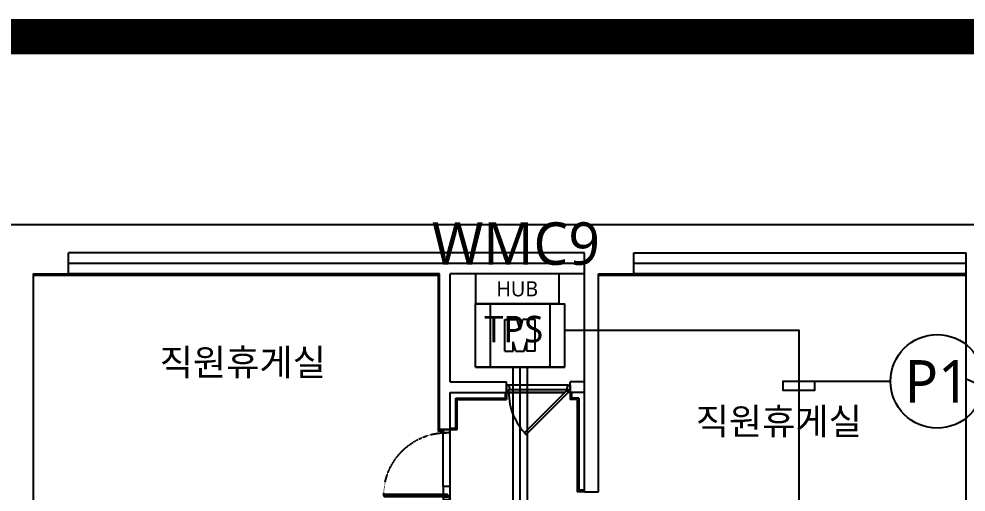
# Model space of a CAD drawing. Header units: millimetres. Extents: x -38475 to 94728, y -31127 to 90245.
# Drawn here: x 28475 to 41875, y 65310 to 72002 of the extents above; entities that cross this region are included whole.
import ezdxf
from ezdxf.enums import TextEntityAlignment as Align

# ---------------------------------------------------------------- set-up
doc = ezdxf.new("R2010")
doc.units = ezdxf.units.MM
doc.linetypes.add('HIDDEN', pattern=[9.525, 6.35, -3.175])
doc.linetypes.add('xr_plan$0$HIDDEN2', pattern=[4.7625, 3.175, -1.5875])
for name, color, linetype in [('DR LINE', 4, 'Continuous'), ('DR SYM', 6, 'Continuous'), ('e-plan', 9, 'Continuous'), ('E-TEXT', 6, 'Continuous'), ('구역', 5, 'Continuous'), ('레이스웨이', 3, 'Continuous'), ('유도배선', 6, 'Continuous')]:
    doc.layers.add(name, color=color, linetype=linetype)
doc.styles.add('1', font='malgun_0.ttf')
doc.styles.add('xr_plan$0$USUN', font='malgun_0.ttf')

# ---------------------------------------------------------------- blocks, each defined once
blk = doc.blocks.new('xr_plan$0$D-SS-1000')
at = {"layer": 'e-plan'}
for p, q in [((928, 956), (928, 1806)), ((940, 956), (940, 1806)), ((939, 941), (929, 952)), ((929, 941), (939, 952)), ((955, 897), (955, 997))]:
    blk.add_line(p, q, dxfattribs=at)
for points in [[(919, 1829), (949, 1829), (949, 933), (919, 933), (919, 1829)], [(940, 1801), (943, 1801), (943, 1829), (925, 1829), (925, 1801)], [(925, 1801), (928, 1801)], [(955, 997), (955, 897), (805, 897), (805, 997), (955, 997)], [(925, 961), (928, 961)], [(940, 961), (943, 961), (943, 933), (925, 933), (925, 961)]]:
    blk.add_lwpolyline(points, dxfattribs=at)
for points in [[(928, 1806), (940, 1806), (940, 956), (928, 956)], [(937, 1829), (937, 1836), (932, 1836), (932, 1829)], [(0, 897), (0, 997), (45, 997), (45, 897)], [(3, 900), (3, 994), (42, 994), (42, 900)], [(955, 897), (955, 997), (1000, 997), (1000, 897)], [(958, 900), (958, 994), (997, 994), (997, 900)], [(937, 933), (937, 926), (932, 926), (932, 933)]]:
    blk.add_lwpolyline(points, close=True, dxfattribs=at)
blk.add_circle((934, 947), 7.5, dxfattribs=at)
at = {"layer": 'e-plan', "linetype": 'xr_plan$0$HIDDEN2'}
blk.add_arc((934, 947), 889, 89.8389, 180.0002, dxfattribs=at)
blk = doc.blocks.new('xr_plan$0$Dor_900_45')
at = {"layer": 'e-plan'}
for p, q in [((855, 10), (45, 10)), ((76, 50), (870, 50)), ((30, -50), (870, -50))]:
    blk.add_line(p, q, dxfattribs=at)
for points in [[(30, 50), (53, 27), (647, 621), (624, 644), (30, 50)], [(0, 50), (30, 50), (30, 10), (45, 10), (45, -10), (30, -50), (0, -50), (0, 50)], [(900, 50), (870, 50), (870, 10), (855, 10), (855, -10), (870, -50), (900, -50), (900, 50)]]:
    blk.add_lwpolyline(points, dxfattribs=at)
blk.add_arc((30, 50), 840, 0, 45, dxfattribs=at)
blk = doc.blocks.new('Xref-지하2층')
at = {"layer": 'e-plan', "linetype": 'Continuous'}
for p, q in [((-14450, 81000), (96100, 81000)), ((40000, 80600), (32700, 80600)), ((40000, 77220), (40000, 80600)), ((40700, 80600), (45400, 80600)), ((45400, 76200), (45400, 80600)), ((40000, 80450), (32700, 80450)), ((45400, 80450), (40700, 80450)), ((32200, 80300), (32200, 77100)), ((37950, 80300), (32700, 80300)), ((37950, 78100), (37950, 80300)), ((38100, 78775), (38100, 80300)), ((40000, 80300), (38100, 80300)), ((40200, 77220), (40200, 80300)), ((40200, 80282), (45400, 80282)), ((45400, 80300), (40700, 80300)), ((38100, 78775), (38900, 78775)), ((38900, 78625), (38900, 78775)), ((40000, 78775), (39800, 78775)), ((39800, 78625), (39800, 78775)), ((38100, 78625), (38900, 78625)), ((38100, 78100), (38100, 78625)), ((38180, 78120), (38180, 78545)), ((38180, 78545), (38880, 78545)), ((38200, 78100), (38200, 78525)), ((38200, 78525), (38900, 78525)), ((38880, 78625), (38880, 78545)), ((38900, 78625), (38900, 78525)), ((40000, 78625), (39800, 78625)), ((39800, 78625), (39800, 78525)), ((39900, 78525), (39800, 78525)), ((39820, 78625), (39820, 78545)), ((39920, 78545), (39820, 78545)), ((39900, 78525), (39900, 77220)), ((39920, 78545), (39920, 77240)), ((38100, 78100), (37950, 78100)), ((38100, 78120), (38180, 78120)), ((38100, 78100), (38200, 78100)), ((40000, 77220), (39900, 77220)), ((40000, 77240), (39920, 77240)), ((40000, 77220), (40200, 77220))]:
    blk.add_line(p, q, dxfattribs=at)
at = {"layer": 'e-plan'}
for p, q in [((32700, 80300), (32700, 80600)), ((32200, 80300), (32700, 80300)), ((38945, 78665), (39755, 78665)), ((38930, 78625), (39724, 78625)), ((38000, 77295), (38000, 78055)), ((38100, 77295), (38100, 78053))]:
    blk.add_line(p, q, dxfattribs=at)
for points in [[(40200, 80300), (40700, 80300), (40700, 80600)], [(47315, 77980), (46405, 78376), (46458, 78496), (46233, 78307), (46285, 78428), (45400, 78812)]]:
    blk.add_lwpolyline(points, dxfattribs=at)
at = {"layer": 'e-plan', "linetype": 'Continuous'}
blk.add_lwpolyline([(32200, 80282), (37932, 80282), (37932, 78082), (38000, 78082)], dxfattribs=at)
at = {"layer": 'e-plan', "linetype": 'Continuous', "rotation": 180}
blk.add_blockref('xr_plan$0$Dor_900_45', (39800, 78675), dxfattribs=at)
at = {"layer": 'e-plan', "ltscale": 5, "xscale": -1, "rotation": 90}
blk.add_blockref('xr_plan$0$D-SS-1000', (38997, 78100), dxfattribs=at)
at = {"layer": 'e-plan', "style": 'xr_plan$0$USUN'}
blk.add_text('TPS', height=375, dxfattribs=at).set_placement((39000, 79520), align=Align.MIDDLE_CENTER)
at = {"layer": 'e-plan', "ltscale": 3, "style": 'xr_plan$0$USUN'}
for p in [(35167, 79051), (42750, 78215)]:
    blk.add_text('직원휴게실', height=375, dxfattribs=at).set_placement(p, align=Align.MIDDLE_CENTER)
blk = doc.blocks.new('A$C61602750')
at = {"layer": 'e-plan'}
blk.add_blockref('Xref-지하2층', (-3525, -11905), dxfattribs=at)
blk = doc.blocks.new('Module Controller')
at = {"layer": 'DR SYM'}
for p, q in [((0, 199.9), (280.8, 199.9)), ((0, 0), (0, 199.9)), ((46.8, 199.9), (46.8, 0)), ((234.1, 199.9), (234.1, 0)), ((280.9, 0), (280.9, 199.9)), ((92.6, 50.2), (92.6, 149.7)), ((92.6, 149.7), (131.8, 149.7)), ((140.4, 118.4), (131.8, 149.7)), ((140.4, 118.4), (149, 149.7)), ((188.3, 149.7), (149, 149.7)), ((188.3, 50.2), (188.3, 149.7)), ((119.2, 50.2), (119.2, 79.8)), ((127.4, 50.2), (119.2, 79.8)), ((153.4, 50.2), (161.6, 79.8)), ((161.6, 50.2), (161.6, 79.8)), ((92.6, 50.2), (119.2, 50.2)), ((127.4, 50.2), (153.4, 50.2)), ((188.3, 50.2), (161.6, 50.2)), ((0, 0), (280.8, 0)), ((280.8, 0), (0, 0))]:
    blk.add_line(p, q, dxfattribs=at)

msp = doc.modelspace()

# ---------------------------------------------------------------- linework, layer by layer
at = {"layer": 'DR LINE', "linetype": 'Continuous', "ltscale": 2}
for points in [[(36196, 67602), (39508, 67602), (39508, 63739)], [(40806, 66876), (39281, 66876), (39281, 66752), (39735, 66752), (39735, 66876)]]:
    msp.add_lwpolyline(points, dxfattribs=at)
msp.add_circle((41467, 66876), 661, dxfattribs=at)
at = {"layer": 'DR SYM'}
msp.add_lwpolyline([(34933, 67975), (36117, 67975), (36117, 68395), (34933, 68395)], close=True, dxfattribs=at)
at = {"layer": '구역', "color": 7, "linetype": 'HIDDEN', "ltscale": 2, "const_width": 500}
msp.add_lwpolyline([(-21020, 71752), (-21020, 47998), (-10975, 47998), (-10975, 45891), (54848, 45891), (54848, 71752)], close=True, dxfattribs=at)
at = {"layer": '레이스웨이'}
for points in [[(35464, 67075), (35464, 49895)], [(35664, 67075), (35664, 49895)]]:
    msp.add_lwpolyline(points, dxfattribs=at)
at = {"layer": '유도배선'}
msp.add_lwpolyline([(35564, 67075), (35564, 49895)], dxfattribs=at)

# ---------------------------------------------------------------- block references
at = {"layer": 'DR SYM', "xscale": 4.5, "yscale": 4.5, "zscale": 4.5}
msp.add_blockref('Module Controller', (34933, 67075), dxfattribs=at)
at = {"layer": 'e-plan'}
msp.add_blockref('A$C61602750', (0, 0), dxfattribs=at)

# ---------------------------------------------------------------- texts
at = {"layer": 'DR LINE', "linetype": 'Continuous', "ltscale": 2, "style": '1'}
msp.add_text('P1', height=600, dxfattribs=at).set_placement((41467, 66876), align=Align.MIDDLE_CENTER)
at = {"layer": 'DR SYM', "style": '1'}
msp.add_text('HUB', height=214, dxfattribs=at).set_placement((35525, 68185), align=Align.MIDDLE_CENTER)
at = {"layer": 'E-TEXT', "style": '1'}
msp.add_text('WMC9', height=600, dxfattribs=at).set_placement((35507, 68825), align=Align.MIDDLE_CENTER)

doc.saveas('drawing.dxf')
